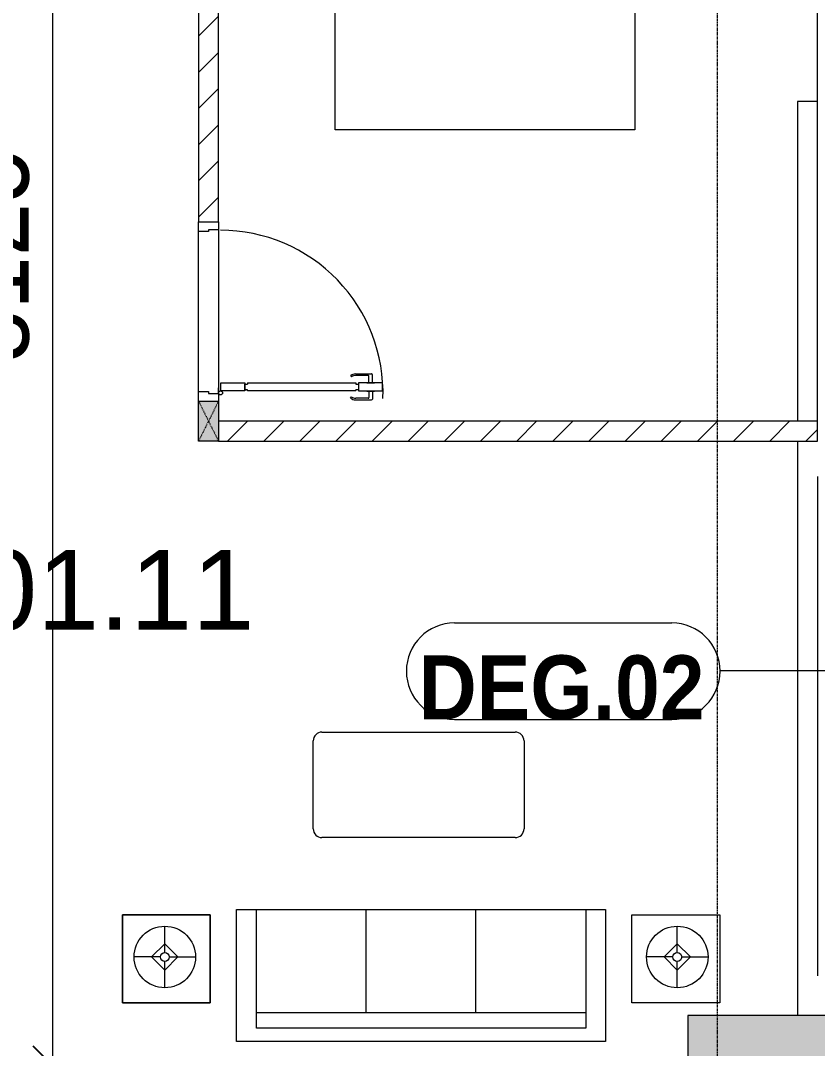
# Model space of a CAD drawing. Header units: millimetres. Extents: x 962 to 241049, y -15958 to 84407.
# Drawn here: x 112440 to 116432, y 53597 to 58742 of the extents above; entities that cross this region are included whole.
import ezdxf

# ---------------------------------------------------------------- set-up
doc = ezdxf.new("R2010")
doc.units = ezdxf.units.MM
doc.linetypes.add('Dash', pattern=[6, 3, -3])
doc.linetypes.add('Grid Line', pattern=[22.225, 12.7, -3.175, 3.175, -3.175])
for name, color, linetype, lineweight in [('0-1', 7, 'Continuous', 5), ('A-ANNO-DIMS', 211, 'Continuous', 9), ('A-ANNO-DIMS-160', 211, 'Continuous', 9), ('A-AREA-IDEN', 2, 'Continuous', 9), ('A-DETL-GENF-1', 9, 'Continuous', 9), ('A-DOOR-1', 254, 'Continuous', 9), ('A-DOOR-2', 9, 'Continuous', 9), ('A-DOOR-IDEN', 31, 'Continuous', 9), ('A-FLOR-2', 9, 'Continuous', 9), ('A-WALL-1', 253, 'Continuous', 18), ('A-WALL-2', 9, 'Continuous', 9), ('A-WALL-PATT-1', 10, 'Continuous', 9), ('G-IMPT', 8, 'Continuous', 9), ('I-FURN', 30, 'Continuous', 9), ('I-FURN-1', 254, 'Continuous', 9), ('M-EQPM', 50, 'Continuous', 9), ('S-COLS', 52, 'Continuous', 9), ('S-COLS-1', 52, 'Continuous', 5), ('S-COLS-2', 7, 'Continuous', 18), ('S-COLS-4', 254, 'Continuous', 9), ('S-COLS-5', 253, 'Continuous', 18), ('S-COLS-HDLN-1', 9, 'Dash', 9), ('S-GRID-1', 1, 'Grid Line', 9)]:
    doc.layers.add(name, color=color, linetype=linetype, lineweight=lineweight)
doc.styles.add('Arial_11', font='arial_0.ttf', dxfattribs={"height": 400})
doc.styles.add('Arial_B_5', font='arialbd_0.ttf', dxfattribs={"width": 0.9, "height": 320})
doc.styles.add('UTM Avo', font='UTM Avo.ttf', dxfattribs={"width": 0.9, "height": 400})
doc.dimstyles.new('1_Dim_chi_tiet_2_5', dxfattribs={"dimscale": 304.8, "dimtxt": 399.720379, "dimasz": 0.629921, "dimexe": 0.524934, "dimexo": 0.0625, "dimgap": 0.052493, "dimtad": 1, "dimdec": 0, "dimrnd": 5, "dimzin": 0, "dimdsep": 46, "dimtxsty": 'UTM Avo', "dimblk1": 'OBLIQUE', "dimblk2": 'OBLIQUE', "dimsah": 1, "dimcen": 0.09, "dimdle": 0.524934, "dimazin": 0, "dimtfac": 1, "dimtdec": 4, "dimtix": 1, "dimtmove": 0, "dimatfit": 3, "dimfxl": 1.049869, "dimfxlon": 1, "dimtvp": 1, "dimtolj": 1, "dimtzin": 0, "dimarcsym": 2})
pattern_1 = [(45, (0, 0), (-90.50967, 90.50967), [])]

# ---------------------------------------------------------------- blocks, each defined once
blk = doc.blocks.new('NCV_TKTC_KET CAU_rvt-1-TKCS_MB TẦNG 1')
at = {"layer": 'S-COLS-1'}
blk.add_hatch(color=256, dxfattribs=at).paths.add_polyline_path([(53452.6, 53311.9), (53452.6, 53761.9), (52602.6, 53761.9), (52602.6, 53311.9)])
at = {"layer": 'S-COLS-2'}
for p, q in [((52602.6, 53761.9), (52602.6, 53311.9)), ((53452.6, 53761.9), (52602.6, 53761.9))]:
    blk.add_line(p, q, dxfattribs=at)
blk = doc.blocks.new('DOOR_CW_01 CANH MO-PANEL KINH - DIW_01-900x2200-CỬA GỖ VÂN LAMINATE-V5-TKCS_MB TẦNG 1')
at = {"layer": 'A-DETL-GENF-1'}
for p, q in [((-397, -182), (-397, -62)), ((-397, -62), (-357, -62)), ((-357, -62), (-357, -182)), ((-357, -182), (-397, -182)), ((-397, -196), (-391, -196)), ((-397, -738), (-397, -196)), ((-391, -196), (-391, -182)), ((-391, -182), (-363, -182)), ((-363, -182), (-363, -196)), ((-357, -196), (-363, -196)), ((-357, -196), (-357, -738)), ((-433.9, -711.2), (-427.3, -715.8)), ((-320.1, -711.2), (-326.7, -715.8)), ((-442, -737), (-442, -816.5)), ((-434, -799.5), (-434, -737)), ((-397, -738), (-391, -738)), ((-357, -752), (-397, -752)), ((-397, -752), (-397, -872)), ((-391, -752), (-391, -738)), ((-363, -752), (-391, -752)), ((-357, -738), (-363, -738)), ((-363, -738), (-363, -752)), ((-357, -872), (-357, -752)), ((-320, -799.5), (-320, -737)), ((-312, -737), (-312, -816.5)), ((-399, -820.5), (-438, -820.5)), ((-399, -803.5), (-430, -803.5)), ((-399, -792.2), (-399, -831.8)), ((-397, -792.2), (-399, -792.2)), ((-397, -792.2), (-397, -831.8)), ((-357, -792.2), (-357, -831.8)), ((-357, -792.2), (-355, -792.2)), ((-355, -792.2), (-355, -831.8)), ((-355, -803.5), (-324, -803.5)), ((-355, -820.5), (-316, -820.5)), ((-399, -831.8), (-397, -831.8)), ((-397, -872), (-357, -872)), ((-355, -831.8), (-357, -831.8))]:
    blk.add_line(p, q, dxfattribs=at)
blk.add_circle((-407, -60), 10, dxfattribs=at)
for centre, radius, start, end in [((-407, -60), 814, 268, 0), ((-397, -737), 45, 145, 180), ((-397, -737), 37, 145, 180), ((-357, -737), 37, 0, 35), ((-357, -737), 45, 360, 35), ((-438, -816.5), 4, 180, 270), ((-430, -799.5), 4, 180, 270), ((-324, -799.5), 4, 270, 0), ((-316, -816.5), 4, 270, 0)]:
    blk.add_arc(centre, radius, start, end, dxfattribs=at)
at = {"layer": 'A-DOOR-2'}
for p, q in [((-448.4, 50), (-400, 50)), ((-400, 50), (-400, 0)), ((400, 0), (400, 50)), ((400, 50), (450, 50)), ((450, 50), (450, -50)), ((-410, -50), (-448.4, -50)), ((-410, 0), (-410, -50)), ((-400, 0), (-410, 0)), ((-407, -50), (-382, -50)), ((410, 0), (400, 0)), ((410, -50), (410, 0)), ((450, -50), (410, -50))]:
    blk.add_line(p, q, dxfattribs=at)
blk = doc.blocks.new('BAN LV A - BAN LV A_dwg_ban hoc2-348006-TKCS_MB TẦNG 1')
at = {"layer": 'I-FURN'}
for p, q in [((145.8, 437.4), (-145.8, 437.4)), ((-194.4, 388.8), (-194.4, 113.4)), ((194.4, 113.4), (194.4, 388.8)), ((-243, 354.4), (-243, 162)), ((194.4, 351.4), (194.4, 150.8)), ((243.7, 162), (243.7, 354.4)), ((-120.5, 64.8), (120.5, 64.8))]:
    blk.add_line(p, q, dxfattribs=at)
at = {"layer": 'I-FURN', "flags": 128}
blk.add_lwpolyline([(-737.8, 610.5), (-737.8, 1330.5), (-154.9, 1330.5), (762.2, 1330.5), (762.2, 610.5)], close=True, dxfattribs=at)
at = {"layer": 'I-FURN'}
for centre, radius, start, end in [((-145.8, 388.8), 48.6, 90, 180), ((145.8, 388.8), 48.6, 360, 90), ((-218.7, 347.3), 25.3, 343.7398, 163.7398), ((219.4, 347.3), 25.3, 16.2602, 170.7054), ((-218.7, 154.9), 25.3, 163.7398, 16.2602), ((219.4, 154.9), 25.3, 189.2946, 16.2602), ((-145.8, 113.4), 48.6, 180, 207.5844), ((145.8, 113.4), 48.6, 332.4156, 0), ((-180.2, 75.4), 17.8, 57.9726, 216.6901), ((0, 324), 324, 233.1301, 306.8699), ((0, 359.3), 318.2, 237.5758, 302.4242), ((180.2, 75.4), 17.8, 323.3099, 122.0274)]:
    blk.add_arc(centre, radius, start, end, dxfattribs=at)
blk = doc.blocks.new('BAN LV A - BAN LV A_dwg-348005-TKCS_MB TẦNG 1')
at = {"extrusion": (0, 0, -1), "zscale": -1, "rotation": 180}
blk.add_blockref('BAN LV A - BAN LV A_dwg_ban hoc2-348006-TKCS_MB TẦNG 1', (-729, 1383.7), dxfattribs=at)
blk = doc.blocks.new('BAN LV A - BAN LV A-401069-TKCS_MB TẦNG 1')
at = {"layer": 'I-FURN-1'}
for p, q in [((-8.8, -53.2), (1491.2, -53.2)), ((-8.8, -773.2), (-8.8, -53.2)), ((1491.2, -53.2), (1491.2, -773.2)), ((1491.2, -773.2), (-8.8, -773.2)), ((583.2, -946.3), (874.8, -946.3)), ((534.6, -1029.3), (534.6, -994.9)), ((923.4, -994.9), (923.4, -1032.3)), ((486, -1221.7), (486, -1029.3)), ((972.7, -1029.3), (972.7, -1221.7)), ((923.4, -1232.9), (923.4, -1270.3)), ((534.6, -1270.3), (534.6, -1235.9))]:
    blk.add_line(p, q, dxfattribs=at)
for centre, radius, start, end in [((583.2, -994.9), 48.6, 90, 180), ((874.8, -994.9), 48.6, 0, 90), ((510.3, -1036.4), 25.3, 16.2602, 163.7398), ((948.4, -1036.4), 25.3, 16.2602, 170.7054), ((510.3, -1228.8), 25.3, 163.7398, 343.7398), ((948.4, -1228.8), 25.3, 189.2946, 16.2602), ((583.2, -1270.3), 48.6, 180, 207.5844), ((874.8, -1270.3), 48.6, 332.4156, 0), ((548.9, -1308.3), 17.8, 119.404, 216.6901), ((729, -1059.7), 324, 233.1301, 306.8699), ((909.2, -1308.3), 17.8, 323.3099, 60.596)]:
    blk.add_arc(centre, radius, start, end, dxfattribs=at)
at = {"extrusion": (0, 0, -1), "zscale": -1, "rotation": 180}
blk.add_blockref('BAN LV A - BAN LV A_dwg-348005-TKCS_MB TẦNG 1', (0, 0), dxfattribs=at)
blk = doc.blocks.new('LOBBY_SOFA_1 - LOBBY_SOFA_1-V22-TKCS_MB TẦNG 1')
at = {"layer": 'I-FURN'}
for p, q in [((-2128.3, 1548.5), (-1160.3, 1548.5)), ((-2172.3, 1064.5), (-2172.3, 1504.5)), ((-1116.3, 1504.5), (-1116.3, 1064.5)), ((-1160.3, 1020.5), (-2128.3, 1020.5)), ((-2688.2, 633.5), (-3128.2, 633.5)), ((-3128.2, 633.5), (-3128.2, 193.5)), ((-2688.2, 193.5), (-2688.2, 633.5)), ((-2556, 660), (-708, 660)), ((-2556, 0), (-2556, 660)), ((-2457, 66), (-2457, 660)), ((-1907, 143), (-1907, 660)), ((-1357, 143), (-1357, 660)), ((-807, 660), (-807, 66)), ((-708, 660), (-708, 0)), ((-575.9, 633.5), (-135.9, 633.5)), ((-575.9, 193.5), (-575.9, 633.5)), ((-135.9, 633.5), (-135.9, 193.5)), ((-2915.4, 445), (-2915.4, 577)), ((-348.6, 445), (-348.6, 577)), ((-2981.4, 423), (-2915.4, 489)), ((-2915.4, 489), (-2849.4, 423)), ((-348.6, 489), (-414.6, 423)), ((-282.6, 423), (-348.6, 489)), ((-2937.4, 423), (-3069.4, 423)), ((-2915.4, 357), (-2981.4, 423)), ((-2849.4, 423), (-2915.4, 357)), ((-2893.4, 423), (-2761.4, 423)), ((-370.6, 423), (-502.6, 423)), ((-414.6, 423), (-348.6, 357)), ((-348.6, 357), (-282.6, 423)), ((-326.6, 423), (-194.6, 423)), ((-2915.4, 269), (-2915.4, 401)), ((-348.6, 269), (-348.6, 401)), ((-3128.2, 193.5), (-2688.2, 193.5)), ((-135.9, 193.5), (-575.9, 193.5)), ((-807, 143), (-2457, 143)), ((-807, 66), (-2457, 66)), ((-708, 0), (-2556, 0))]:
    blk.add_line(p, q, dxfattribs=at)
for centre, radius in [((-2915.4, 423), 154), ((-348.6, 423), 154), ((-2915.4, 423), 22), ((-348.6, 423), 22)]:
    blk.add_circle(centre, radius, dxfattribs=at)
for centre, start, end in [((-2128.3, 1504.5), 90, 180), ((-1160.3, 1504.5), 0, 90), ((-2128.3, 1064.5), 180, 270), ((-1160.3, 1064.5), 270, 0)]:
    blk.add_arc(centre, 44, start, end, dxfattribs=at)
at = {"layer": 'I-FURN-1'}
for p, q in [((-2128.3, 1548.5), (-1160.3, 1548.5)), ((-2172.3, 1064.5), (-2172.3, 1504.5)), ((-1116.3, 1504.5), (-1116.3, 1064.5)), ((-1160.3, 1020.5), (-2128.3, 1020.5)), ((-3128.2, 633.5), (-2688.2, 633.5)), ((-3128.2, 193.5), (-3128.2, 633.5)), ((-2688.2, 633.5), (-2688.2, 193.5)), ((-2556, 660), (-708, 660)), ((-2556, 0), (-2556, 660)), ((-708, 660), (-708, 0)), ((-575.9, 633.5), (-135.9, 633.5)), ((-575.9, 193.5), (-575.9, 633.5)), ((-135.9, 633.5), (-135.9, 193.5)), ((-2688.2, 193.5), (-3128.2, 193.5)), ((-135.9, 193.5), (-575.9, 193.5)), ((-708, 0), (-2556, 0))]:
    blk.add_line(p, q, dxfattribs=at)
for centre, start, end in [((-2128.3, 1504.5), 90, 180), ((-1160.3, 1504.5), 0, 90), ((-2128.3, 1064.5), 180, 270), ((-1160.3, 1064.5), 270, 0)]:
    blk.add_arc(centre, 44, start, end, dxfattribs=at)
blk = doc.blocks.new('G1_SOF - BO TRU - 100x200-746114-TKCS_MB TẦNG 1')
at = {"layer": 'S-COLS'}
blk.add_hatch(color=256, dxfattribs=at).paths.add_polyline_path([(-50, -100), (50, -100), (50, 100), (-50, 100)])
at = {"layer": 'S-COLS-5'}
for p, q in [((-50, 100), (50, 100)), ((-50, -100), (-50, 100)), ((50, 100), (50, -100)), ((50, -100), (-50, -100))]:
    blk.add_line(p, q, dxfattribs=at)
at = {"layer": 'S-COLS-HDLN-1'}
for p, q in [((50, -100), (-50, 100)), ((-50, -100), (50, 100))]:
    blk.add_line(p, q, dxfattribs=at)
blk = doc.blocks.new('NCV_TKTC_TANG 1_rvt-1-TKCS_MB TẦNG 1')
at = {"layer": 'A-WALL-PATT-1'}
h = blk.add_hatch(dxfattribs=at)
h.set_pattern_fill('FP_1', color=256, style=0, pattern_type=2)
h.set_pattern_definition(pattern_1)
h.paths.add_polyline_path([(50152.6, 57735.3), (50252.6, 57735.3), (50252.6, 60236.9), (50152.6, 60236.9), (50152.6, 59594.7)])
h = blk.add_hatch(dxfattribs=at)
h.set_pattern_fill('FP_1', color=256, style=0, pattern_type=2)
h.set_pattern_definition(pattern_1)
h.paths.add_polyline_path([(50252.6, 56636.9), (53252.6, 56636.9), (53252.6, 56736.9), (50252.6, 56736.9)])
at = {"layer": 'A-FLOR-2'}
for p, q in [((53252.6, 56736.9), (53252.6, 59736.9)), ((50152.6, 56885.3), (50152.6, 57685.3)), ((50252.6, 57695.3), (50252.6, 56875.3)), ((53252.5, 56460.3), (53252.5, 53960.3))]:
    blk.add_line(p, q, dxfattribs=at)
at = {"layer": 'A-WALL-1'}
for p, q in [((50252.6, 57735.3), (50252.6, 60236.9)), ((50152.6, 59936.9), (50152.6, 57735.3)), ((50152.6, 57735.3), (50252.6, 57735.3)), ((53252.6, 56736.9), (50252.6, 56736.9)), ((53252.6, 56636.9), (53252.6, 56736.9)), ((50252.6, 56636.9), (53252.6, 56636.9))]:
    blk.add_line(p, q, dxfattribs=at)
at = {"layer": 'A-WALL-2'}
for p, q in [((50152.6, 56885.3), (50152.6, 57685.3)), ((50252.6, 57695.3), (50252.6, 56875.3))]:
    blk.add_line(p, q, dxfattribs=at)
at = {"layer": 'A-DOOR-1', "rotation": 90.00000000000118}
blk.add_blockref('DOOR_CW_01 CANH MO-PANEL KINH - DIW_01-900x2200-CỬA GỖ VÂN LAMINATE-V5-TKCS_MB TẦNG 1', (50202.6, 57285.3), dxfattribs=at)
at = {"layer": 'I-FURN-1', "rotation": 180}
blk.add_blockref('BAN LV A - BAN LV A-401069-TKCS_MB TẦNG 1', (52328.3, 58142.1), dxfattribs=at)
at = {"layer": 'I-FURN-1'}
blk.add_blockref('LOBBY_SOFA_1 - LOBBY_SOFA_1-V22-TKCS_MB TẦNG 1', (52899.1, 53632), dxfattribs=at)
at = {"layer": 'S-COLS-4', "rotation": 180}
blk.add_blockref('G1_SOF - BO TRU - 100x200-746114-TKCS_MB TẦNG 1', (50202.6, 56736.9), dxfattribs=at)
blk = doc.blocks.new('TKTC_NAP THAM BE NUOC NGAM_260130 - TKTC_XREF_260130_NAP THAM BE NUOC NGAM_dwg-4013458-TKCS_MB TẦNG 1')
at = {"layer": 'G-IMPT'}
blk.add_line((-150009, 152214.7), (-150009, 149339.7), dxfattribs=at)
at = {"layer": 'G-IMPT', "flags": 128}
blk.add_lwpolyline([(-149909, 153914.7), (-150009, 153914.7), (-150009, 152314.7)], dxfattribs=at)
blk = doc.blocks.new('TKTC_NAP THAM BE NUOC NGAM_260130 - NẮP THĂM BỂ NƯỚC NGẦM-2336355-TKCS_MB TẦNG 1')
blk.add_blockref('TKTC_NAP THAM BE NUOC NGAM_260130 - TKTC_XREF_260130_NAP THAM BE NUOC NGAM_dwg-4013458-TKCS_MB TẦNG 1', (150009, -139814.7))
blk = doc.blocks.new('STN_Door Tag - STN_Door Tag-1788670-TKCS_MB TẦNG 1')
at = {"layer": 'A-DOOR-IDEN'}
for p, q in [((-3.37, 1.495), (3.431, 1.495)), ((-3.37, -1.524), (3.431, -1.524))]:
    blk.add_line(p, q, dxfattribs=at)
for centre, start, end in [((-3.37, -0.015), 90, 270), ((3.431, -0.015), 270, 90)]:
    blk.add_arc(centre, 1.509, start, end, dxfattribs=at)
blk = doc.blocks.new('DIMBLOCK180-TKCS_MB TẦNG 1')
at = {"layer": 'A-ANNO-DIMS-160'}
for p, q in [((112599.9, 61796.9), (112599.9, 53351.9)), ((112919.9, 61636.9), (112439.9, 61636.9)), ((112599.9, 61636.9), (112919.9, 61636.9)), ((112919.9, 53511.9), (112439.9, 53511.9)), ((112599.9, 53511.9), (112919.9, 53511.9))]:
    blk.add_line(p, q, dxfattribs=at)
at = {"layer": 'A-ANNO-DIMS-160', "lineweight": 25}
for p, q in [((112599.9, 61636.9), (112503.9, 61732.9)), ((112599.9, 61636.9), (112695.9, 61540.9)), ((112599.9, 53511.9), (112503.9, 53607.9)), ((112599.9, 53511.9), (112695.9, 53415.9))]:
    blk.add_line(p, q, dxfattribs=at)
at = {"layer": 'A-ANNO-DIMS-160', "color": 0, "insert": (112080.2, 57026.7), "char_height": 400, "width": 1314.636, "attachment_point": 1, "rotation": 90, "line_spacing_factor": 1.110334, "style": 'UTM Avo'}
blk.add_mtext('8125', dxfattribs=at)
blk = doc.blocks.new('_Oblique')
at = {"color": 0, "linetype": 'ByBlock', "lineweight": -2}
blk.add_line((-0.5, -0.5), (0.5, 0.5), dxfattribs=at)

msp = doc.modelspace()

# ---------------------------------------------------------------- linework, layer by layer
at = {"layer": 'A-DOOR-IDEN'}
msp.add_line((116568.4, 55487.2), (115943.6, 55487.1), dxfattribs=at)
at = {"layer": 'S-GRID-1'}
msp.add_line((115931.6, 15532), (115931.6, 78459.2), dxfattribs=at)

# ---------------------------------------------------------------- block references
at = {"layer": '0-1'}
for name in ['NCV_TKTC_KET CAU_rvt-1-TKCS_MB TẦNG 1', 'NCV_TKTC_TANG 1_rvt-1-TKCS_MB TẦNG 1']:
    msp.add_blockref(name, (63179, 0), dxfattribs=at)
at = {"layer": 'A-DOOR-IDEN', "xscale": 159.9999999999999, "yscale": 159.9999999999999, "zscale": 159.9999999999999}
msp.add_blockref('STN_Door Tag - STN_Door Tag-1788670-TKCS_MB TẦNG 1', (115153.2, 55487.8), dxfattribs=at)
at = {"layer": 'M-EQPM'}
msp.add_blockref('TKTC_NAP THAM BE NUOC NGAM_260130 - NẮP THĂM BỂ NƯỚC NGẦM-2336355-TKCS_MB TẦNG 1', (116331.7, 44236.9), dxfattribs=at)

# ---------------------------------------------------------------- texts
at = {"layer": 'A-AREA-IDEN', "insert": (112492.5, 55686.9), "char_height": 400, "width": 2233.6, "attachment_point": 8, "line_spacing_factor": 0.936439, "style": 'Arial_11'}
msp.add_mtext('\\pt8,16,24,32,40,48,56,64,72,80,88,96,104,112,120,128,136,144,152,160,168,176,184,192,200,208,216,224,232,240,248,256;A1.01.11', dxfattribs=at)
at = {"layer": 'A-DOOR-IDEN', "insert": (115149.9, 55402.4), "char_height": 320, "width": 1467.36, "attachment_point": 5, "line_spacing_factor": 0.936439, "style": 'Arial_B_5'}
msp.add_mtext('\\pt7.2,14.4,21.6,28.8,36,43.2,50.4,57.6,64.8,72,79.2,86.4,93.6,100.8,108,115.2,122.4,129.6,136.8,144,151.2,158.4,165.6,172.8,180,187.2,194.4,201.6,208.8,216,223.2,230.4;DEG.02', dxfattribs=at)

# ---------------------------------------------------------------- dimensions: what is measured, and where the dimension line sits
at = {"layer": 'A-ANNO-DIMS'}
dim = msp.add_linear_dim(base=(112599.9, 53511.9), p1=(112919.9, 61636.9), p2=(112919.9, 53511.9), angle=90, dimstyle='1_Dim_chi_tiet_2_5', override={"dimpost": '<>', "dimfxl": 8125}, dxfattribs=at)
dim.commit()
dim.dimension.update_dxf_attribs({"geometry": 'DIMBLOCK180-TKCS_MB TẦNG 1', "text_midpoint": (112376.9, 57574.4)})

doc.saveas('drawing.dxf')
